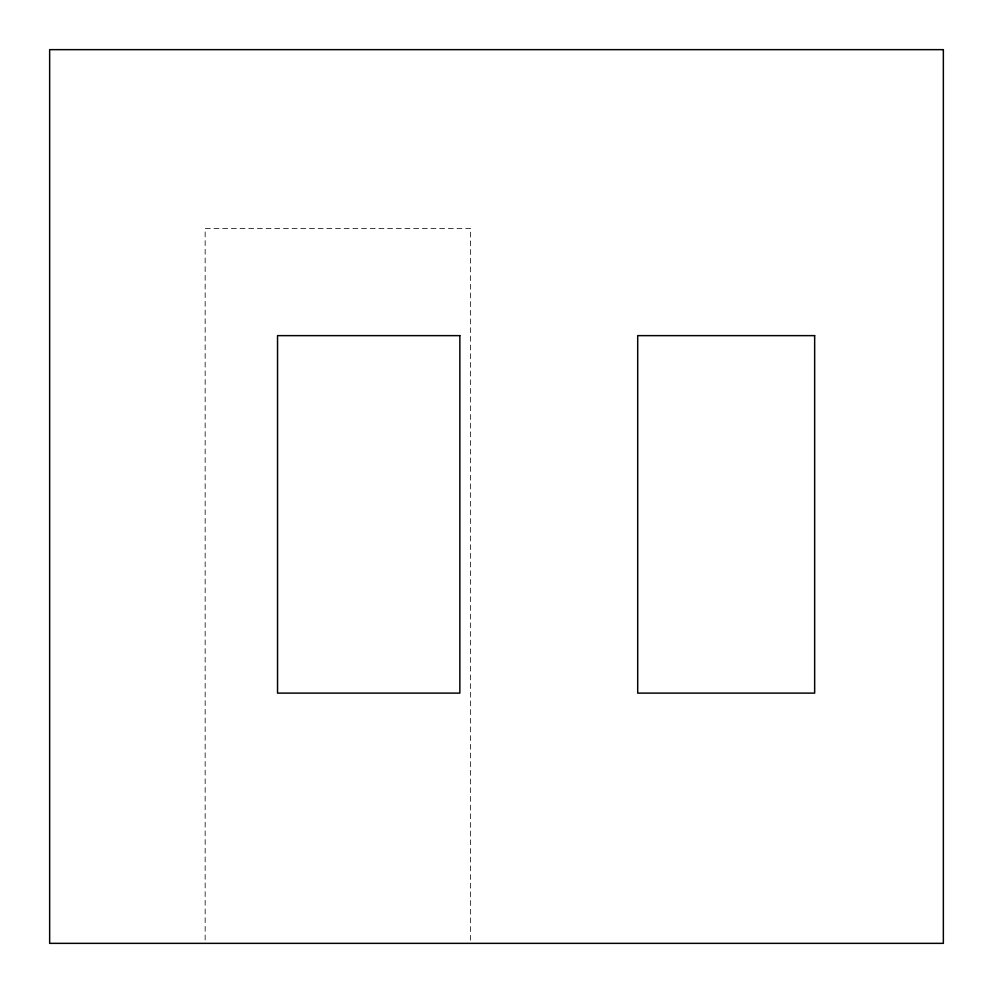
<?xml version="1.0" encoding="UTF-8"?>
<svg xmlns="http://www.w3.org/2000/svg" width="993" height="993" viewBox="0 0 993 993"><rect width="100%" height="100%" fill="white"/><g stroke="black" fill="none" stroke-linecap="round" stroke-linejoin="round"><path stroke-width="0.74" stroke-dasharray="4.96 3.72" d="M470.583 940.247L470.583 228.39L205.154 228.39L205.154 940.247"/><path stroke-width="1.49" d="M943.35 49.65L49.65 49.65L49.65 943.35L943.35 943.35L943.35 49.65M459.858 335.634L277.543 335.634L277.543 693.114L459.858 693.114L459.858 335.634M814.657 335.634L637.705 335.634L637.705 693.114L814.657 693.114L814.657 335.634"/></g></svg>
